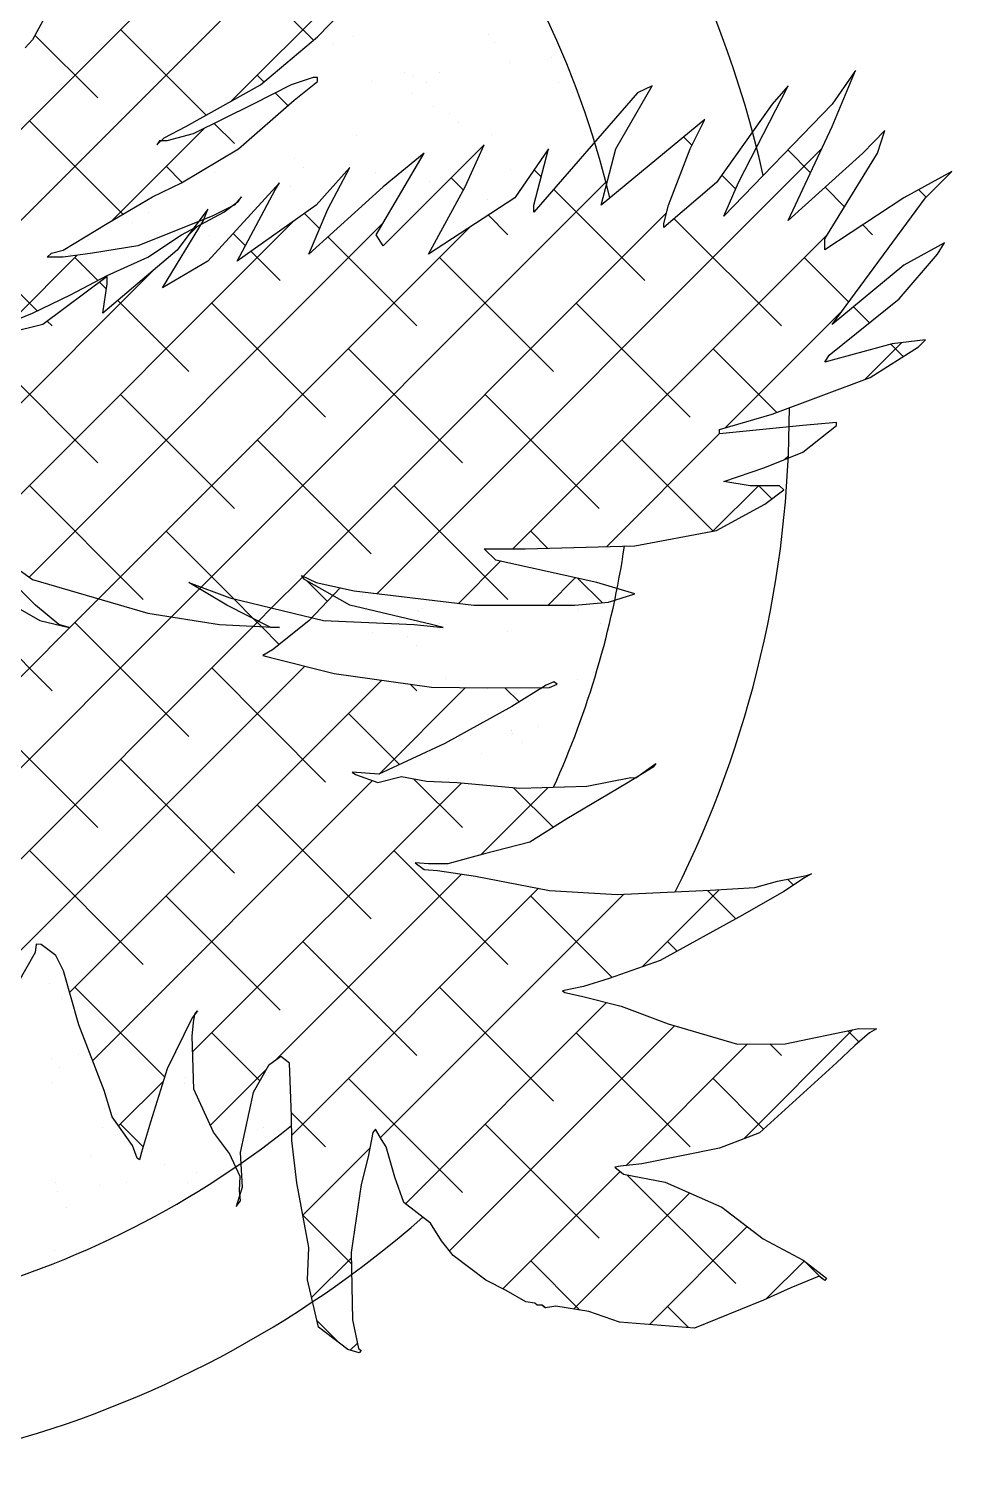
# Model space of a CAD drawing. Header units: metres. Extents: x -32982 to 1660, y -22516 to -303.
# Drawn here: x -20174 to -19799, y -10509 to -9918 of the extents above; entities that cross this region are included whole.
import ezdxf

# ---------------------------------------------------------------- set-up
doc = ezdxf.new("R2010")
doc.units = ezdxf.units.M
doc.header["$LTSCALE"] = 5
doc.header["$MEASUREMENT"] = 0
doc.layers.add('ARREDI_1piano', color=7, linetype='Continuous')

msp = doc.modelspace()

# ---------------------------------------------------------------- linework, layer by layer
at = {"layer": 'ARREDI_1piano', "color": 0}
for p, q in [((-19986.58, -9767.35), (-20272.58, -10053.35)), ((-19984.55, -9802.44), (-20232.95, -10050.84)), ((-20009.42, -9864.44), (-20092.05, -9947.06)), ((-20100.04, -9880.81), (-20058.59, -9922.26)), ((-20157.53, -9893.46), (-20173.01, -9922.11)), ((-20056.93, -9920.87), (-20042.04, -9905.5)), ((-20173.01, -9922.11), (-20175.99, -9925.43)), ((-20171.99, -9920.23), (-20146.44, -9945.77)), ((-20137.16, -9917.93), (-20102.29, -9952.81)), ((-20080.14, -9940.39), (-20056.93, -9920.87)), ((-20042.31, -9920.7), (-20042.31, -9920.7)), ((-19987.35, -9920), (-19987.35, -9920)), ((-20050.33, -9923.46), (-20050.33, -9923.46)), ((-19984.93, -9923.34), (-19984.93, -9923.34)), ((-19978.59, -9931.46), (-19978.59, -9931.46)), ((-19961.52, -9929.21), (-19961.52, -9929.21)), ((-20110.5, -9957.41), (-20080.14, -9940.39)), ((-20067.64, -9940.39), (-20083.12, -9948.28)), ((-20081.48, -9936.49), (-20078.75, -9939.22)), ((-20058.71, -9937.48), (-20067.64, -9940.39)), ((-20066.45, -9946.62), (-20056.93, -9939.14)), ((-20056.93, -9937.48), (-20058.71, -9937.48)), ((-20056.93, -9939.14), (-20056.93, -9937.48)), ((-20035.12, -9938.9), (-20035.12, -9938.9)), ((-20021.51, -9935.34), (-20021.51, -9935.34)), ((-20018.04, -9936.65), (-20018.04, -9936.65)), ((-20012.67, -9939.43), (-20012.67, -9939.43)), ((-20007.11, -9935.22), (-20007.11, -9935.22)), ((-19958.95, -9939.69), (-19958.95, -9939.69)), ((-19847.38, -9957.41), (-19837.86, -9934.57)), ((-19837.86, -9934.57), (-19847.38, -9948.28)), ((-20083.85, -9943.89), (-20083.85, -9943.89)), ((-20074.23, -9943.74), (-20069.06, -9948.91)), ((-20018.45, -9943.77), (-20018.45, -9943.77)), ((-19926.56, -9943.71), (-19968.82, -9992.3)), ((-19953.05, -9943.65), (-19953.05, -9943.65)), ((-19935.49, -9966.55), (-19920.6, -9940.8)), ((-19920.6, -9940.8), (-19926.56, -9943.71)), ((-19885.48, -9980.25), (-19865.24, -9940.8)), ((-19865.24, -9940.8), (-19871.79, -9948.28)), ((-20083.12, -9948.28), (-20107.53, -9960.32)), ((-20089.07, -9966.55), (-20066.45, -9946.62)), ((-20009.59, -9949.41), (-20009.59, -9949.41)), ((-20003.24, -9952.08), (-20003.24, -9952.08)), ((-19871.79, -9948.28), (-19894.41, -9980.25)), ((-19847.38, -9948.28), (-19891.43, -9993.96)), ((-20174.29, -9955.05), (-20136.23, -9993.11)), ((-20103.14, -9958.16), (-20140.73, -9995.75)), ((-20119.43, -9961.98), (-20110.5, -9957.41)), ((-20098.99, -9956.11), (-20090.76, -9964.33)), ((-19999.37, -9955.62), (-19999.37, -9955.62)), ((-19899.17, -9954.51), (-19941.44, -9989.39)), ((-19905.13, -9966.55), (-19899.17, -9954.51)), ((-19865.24, -9995.62), (-19847.38, -9957.41)), ((-20122.41, -9964.89), (-20119.43, -9961.98)), ((-20121.22, -9963.23), (-20122.41, -9964.89)), ((-20118.24, -9963.23), (-20121.22, -9963.23)), ((-20107.53, -9960.32), (-20118.24, -9963.23)), ((-20040.99, -9961.16), (-20040.99, -9961.16)), ((-19986.02, -9960.46), (-19986.02, -9960.46)), ((-19907.83, -9961.65), (-19904.4, -9965.08)), ((-19825.95, -9959.07), (-19834.88, -9968.21)), ((-19828.93, -9968.21), (-19825.95, -9959.07)), ((-20112.29, -9980.26), (-20089.07, -9966.55)), ((-20033.11, -10001.44), (-20013.47, -9968.21)), ((-19851.63, -9966.51), (-20032.62, -10147.5)), ((-19989.06, -9964.89), (-20030.14, -10006)), ((-20013.47, -9968.21), (-20030.14, -9981.92)), ((-19996.8, -9981.92), (-19989.06, -9964.89)), ((-19962.87, -9966.55), (-19976.56, -9986.48)), ((-19968.82, -9989.39), (-19962.87, -9966.55)), ((-19941.44, -9989.39), (-19935.49, -9966.55)), ((-19914.05, -9989.39), (-19905.13, -9966.55)), ((-19865.4, -9966.96), (-19856.16, -9976.19)), ((-19834.88, -9968.21), (-19865.24, -9995.62)), ((-19850.36, -10003.1), (-19828.93, -9968.21)), ((-20118.6, -9973.61), (-20112.08, -9980.13)), ((-20066.37, -9970.51), (-20066.37, -9970.51)), ((-20062.5, -9974.06), (-20062.5, -9974.06)), ((-20043.83, -9974.03), (-20057.52, -9989.39)), ((-20052.76, -9991.05), (-20043.83, -9974.03)), ((-20043.88, -9974.09), (-20043.87, -9974.1)), ((-19978.47, -9974.78), (-19978.47, -9974.78)), ((-19968.69, -9975.03), (-19965.83, -9977.9)), ((-19798.57, -9975.69), (-19818.21, -9986.48)), ((-19809.28, -9986.48), (-19798.57, -9975.69)), ((-20124.19, -9986.07), (-20112.29, -9980.26)), ((-19939.5, -9980.12), (-20104.3, -10144.93)), ((-20072.4, -9980.26), (-20101.57, -10012.23)), ((-20098.77, -9976.17), (-20098.77, -9976.17)), ((-20074.19, -9983.16), (-20072.4, -9980.26)), ((-20033.37, -9976.05), (-20033.37, -9976.05)), ((-20011.35, -9979.89), (-20011.35, -9979.89)), ((-20002.5, -9978.34), (-19997.55, -9983.3)), ((-19894.41, -9980.25), (-19915.84, -9998.53)), ((-19892.26, -9977.22), (-19886.61, -9982.86)), ((-19891.43, -9993.96), (-19885.48, -9980.25)), ((-20142.65, -9996.87), (-20124.19, -9986.07)), ((-20095.02, -9992.3), (-20089.07, -9987.73)), ((-20087.88, -9986.07), (-20090.86, -9989.39)), ((-20089.67, -10012.23), (-20074.19, -9983.16)), ((-20089.07, -9987.73), (-20087.88, -9986.07)), ((-20068.06, -9981.94), (-20068.06, -9981.94)), ((-20030.14, -9981.92), (-20060.5, -10009.33)), ((-20011.68, -10009.33), (-19996.8, -9981.92)), ((-19976.56, -9986.48), (-20011.68, -10009.33)), ((-19987.75, -9987.04), (-19987.75, -9987.04)), ((-19960.73, -9982.99), (-19923.7, -10020.02)), ((-19818.21, -9986.48), (-19850.36, -10007.66)), ((-19850.26, -9982.09), (-19842.33, -9990.03)), ((-19847.38, -10037.98), (-19809.28, -9986.48)), ((-19812.1, -9983.13), (-19809.02, -9986.21)), ((-20211.41, -9992.18), (-20171.09, -10032.49)), ((-20125.62, -9992.49), (-20125.62, -9992.49)), ((-20101.57, -9991.05), (-20114.07, -10007.67)), ((-20112.29, -10001.44), (-20095.02, -9992.3)), ((-20103.36, -9995.62), (-20101.57, -9991.05)), ((-20090.86, -9989.39), (-20099.79, -9993.96)), ((-20057.52, -9989.39), (-20089.67, -10012.23)), ((-19914.81, -9992.57), (-20062.75, -10140.5)), ((-20062.3, -9992.79), (-20056.11, -9998.98)), ((-20060.5, -10009.33), (-20052.76, -9991.05)), ((-20015.75, -9990.73), (-20015.75, -9990.73)), ((-19998.68, -9988.48), (-19998.68, -9988.48)), ((-19987.35, -9993.5), (-19979.39, -10001.46)), ((-19968.82, -9992.3), (-19968.82, -9989.39)), ((-19915.84, -9996.87), (-19914.05, -9989.39)), ((-20066.54, -9995.8), (-20206.95, -10136.21)), ((-20030.31, -9996.69), (-20174.41, -10140.8)), ((-20160.51, -10007.67), (-20142.65, -9996.87)), ((-19994.91, -9998.42), (-20146.14, -10149.64)), ((-20132.28, -9996.59), (-20132.28, -9996.59)), ((-20099.79, -9993.96), (-20130.15, -10006)), ((-20120.03, -10023.03), (-20103.36, -9995.62)), ((-20105.94, -9998.07), (-20109.65, -10001.79)), ((-20072.28, -9998.17), (-20072.28, -9998.17)), ((-20044.28, -9994.48), (-20044.28, -9994.48)), ((-20001.49, -9996.36), (-20001.49, -9996.36)), ((-19915.84, -9998.53), (-19915.84, -9996.87)), ((-19911.65, -9994.95), (-19868.02, -10038.58)), ((-19834.88, -9997.47), (-19830.9, -10001.46)), ((-20150.11, -10003.41), (-20150.11, -10003.41)), ((-20125.98, -10010.57), (-20112.29, -10001.44)), ((-20123.43, -10002.24), (-20123.43, -10002.24)), ((-20100.8, -10001.92), (-20100.8, -10001.92)), ((-20093.39, -10001.37), (-20093.39, -10001.37)), ((-20091.27, -10000.94), (-20086.3, -10005.91)), ((-20052.76, -10002.34), (-20016.51, -10038.58)), ((-20030.14, -10006), (-20033.11, -10001.44)), ((-19849.18, -10001.18), (-19977.35, -10129.35)), ((-19850.36, -10007.66), (-19850.36, -10003.1)), ((-19801.54, -10004.76), (-19818.21, -10013.89)), ((-19804.52, -10009.33), (-19801.54, -10004.76)), ((-20154.76, -10009.77), (-20180.65, -10035.67)), ((-20167.06, -10010.57), (-20165.27, -10008.91)), ((-20160.51, -10010.57), (-20167.06, -10010.57)), ((-20165.27, -10008.91), (-20160.51, -10007.67)), ((-20148.6, -10008.91), (-20160.51, -10010.57)), ((-20157.33, -10009.36), (-20157.33, -10009.36)), ((-20155.72, -10010.74), (-20146.42, -10020.05)), ((-20130.15, -10006), (-20148.6, -10008.91)), ((-20114.07, -10007.67), (-20144.43, -10033.41)), ((-20142.65, -10018.05), (-20125.98, -10010.57)), ((-20084.01, -10008.21), (-20072.2, -10020.02)), ((-20007.23, -10010.74), (-19960.83, -10057.14)), ((-19858.74, -10010.74), (-19840.63, -10028.85)), ((-19820, -10027.6), (-19804.52, -10009.33)), ((-20123.65, -10015.79), (-20222.58, -10114.72)), ((-20101.57, -10012.23), (-20120.03, -10023.03)), ((-20104.72, -10011.64), (-20104.72, -10011.64)), ((-19818.21, -10013.89), (-19847.38, -10037.98)), ((-20142.65, -10018.46), (-20168.84, -10037.98)), ((-20157.53, -10025.94), (-20142.65, -10018.05)), ((-20145.71, -10020.75), (-20142.96, -10023.5)), ((-20144.43, -10033.41), (-20142.65, -10021.37)), ((-20142.65, -10021.37), (-20142.65, -10018.46)), ((-20173.01, -10033.41), (-20157.53, -10025.94)), ((-20138.27, -10028.19), (-20109.32, -10057.14)), ((-19848.57, -10050.44), (-19820, -10027.6)), ((-20191.46, -10040.89), (-20173.01, -10033.41)), ((-20100.04, -10029.3), (-20053.64, -10075.7)), ((-19951.55, -10029.3), (-19905.14, -10075.7)), ((-19843.18, -10032.3), (-19890.99, -10080.11)), ((-19838.68, -10030.8), (-19832.16, -10037.32)), ((-20168.84, -10037.98), (-20182.53, -10041.31)), ((-20166.99, -10036.6), (-20165, -10038.58)), ((-19822.97, -10045.87), (-19850.36, -10053.35)), ((-19819.17, -10045.41), (-19834.19, -10060.44)), ((-19823.47, -10046.01), (-19818.44, -10051.04)), ((-19809.28, -10044.21), (-19822.97, -10045.87)), ((-19812.26, -10047.12), (-19809.28, -10044.21)), ((-20192.85, -10047.86), (-20146.44, -10094.27)), ((-20044.35, -10047.86), (-19997.95, -10094.27)), ((-19895.86, -10047.86), (-19869.9, -10073.82)), ((-19850.36, -10053.35), (-19848.57, -10050.44)), ((-19831.9, -10059.58), (-19812.26, -10047.12)), ((-19871.79, -10074.53), (-19831.9, -10059.58)), ((-20137.16, -10066.42), (-20090.76, -10112.83)), ((-19988.67, -10066.42), (-19942.27, -10112.83)), ((-19893.22, -10080.76), (-19871.79, -10074.53)), ((-19893.22, -10082.34), (-19939.31, -10128.43)), ((-19859.29, -10079.1), (-19893.22, -10082.42)), ((-19893.22, -10082.42), (-19893.22, -10080.76)), ((-19845.6, -10077.85), (-19859.29, -10079.1)), ((-19859.29, -10089.9), (-19845.6, -10079.1)), ((-19845.6, -10079.1), (-19845.6, -10077.85)), ((-20081.48, -10084.98), (-20035.07, -10131.39)), ((-19932.99, -10084.98), (-19895.83, -10122.14)), ((-19874.76, -10096.13), (-19859.29, -10089.9)), ((-19865.18, -10091.43), (-19866.59, -10092.84)), ((-19891.43, -10101.94), (-19874.76, -10096.13)), ((-20174.29, -10103.55), (-20127.88, -10149.95)), ((-20025.79, -10103.55), (-19979.39, -10149.95)), ((-19877.36, -10103.6), (-19895.91, -10122.16)), ((-19880.72, -10103.6), (-19891.43, -10101.94)), ((-19868.81, -10103.6), (-19880.72, -10103.6)), ((-19877.25, -10103.6), (-19871.91, -10108.93)), ((-19874.76, -10111.08), (-19867.03, -10105.26)), ((-19867.03, -10105.26), (-19868.81, -10103.6)), ((-19894.41, -10121.87), (-19874.76, -10111.08)), ((-20118.6, -10122.11), (-20091.04, -10149.67)), ((-19970.11, -10122.11), (-19963.12, -10129.09)), ((-19927.75, -10128.1), (-19894.41, -10121.87)), ((-20190.27, -10129.35), (-20173.01, -10141.81)), ((-19984.3, -10133.92), (-19989.06, -10129.35)), ((-19989.06, -10129.35), (-19972.39, -10129.35)), ((-19972.39, -10129.35), (-19927.75, -10128.1)), ((-20171.82, -10152.19), (-20188.49, -10135.58)), ((-19982.35, -10134.35), (-19999.45, -10151.45)), ((-19943.22, -10143.06), (-19984.3, -10133.92)), ((-20063.02, -10140.78), (-20075.62, -10153.37)), ((-20062.28, -10141.81), (-20063.47, -10140.15)), ((-20063.47, -10140.15), (-20057.52, -10143.06)), ((-19951.98, -10141.11), (-19963.07, -10152.19)), ((-19950.86, -10141.36), (-19941.04, -10151.18)), ((-20205.15, -10146.92), (-20165, -10187.07)), ((-20199.2, -10141.81), (-20170.03, -10158.42)), ((-20173.01, -10141.81), (-20125.98, -10155.52)), ((-20104.98, -10145.61), (-20116.39, -10157.02)), ((-20093.83, -10152.19), (-20109.31, -10143.06)), ((-20109.31, -10143.06), (-20092.64, -10149.29)), ((-20104.3, -10144.93), (-20104.98, -10145.61)), ((-20043.83, -10152.19), (-20062.28, -10141.81)), ((-20061.12, -10142.46), (-20052.92, -10150.67)), ((-20047.69, -10145.17), (-20060.44, -10158.57)), ((-20057.52, -10143.06), (-20042.04, -10146.38)), ((-20042.04, -10146.38), (-19993.23, -10152.19)), ((-19927.75, -10147.62), (-19943.22, -10143.06)), ((-20146.14, -10149.64), (-20234.68, -10238.18)), ((-20162.29, -10160.08), (-20171.82, -10152.19)), ((-20075.97, -10161.33), (-20093.83, -10152.19)), ((-20092.64, -10149.29), (-20054.54, -10158.42)), ((-20091.04, -10149.67), (-20082.94, -10157.76)), ((-20010.49, -10160.08), (-20043.83, -10152.19)), ((-20038.72, -10148.39), (-20038.72, -10148.39)), ((-19993.23, -10152.19), (-19952.15, -10152.19)), ((-19952.15, -10152.19), (-19938.46, -10150.95)), ((-19938.46, -10150.95), (-19927.75, -10147.62)), ((-20116.39, -10157.02), (-20212.82, -10253.45)), ((-20170.03, -10158.42), (-20158.13, -10161.33)), ((-20155.72, -10159.23), (-20109.32, -10205.63)), ((-20125.98, -10155.52), (-20096.81, -10160.08)), ((-20081, -10158.76), (-20083.03, -10160.79)), ((-20082.94, -10157.76), (-20079.75, -10160.95)), ((-20075.62, -10153.37), (-20081, -10158.76)), ((-20060.44, -10158.57), (-20075.3, -10170.43)), ((-20054.54, -10158.42), (-20017.64, -10160.08)), ((-20053.65, -10158.83), (-20053.65, -10158.83)), ((-20016, -10154.23), (-20016, -10154.23)), ((-20014.19, -10153.64), (-20014.19, -10153.64)), ((-19950.61, -10154.12), (-19950.61, -10154.12)), ((-20083.03, -10160.79), (-20205.98, -10283.73)), ((-20158.13, -10161.33), (-20162.29, -10160.08)), ((-20096.81, -10160.08), (-20072.4, -10161.33)), ((-20079.75, -10160.95), (-20072.51, -10168.2)), ((-20072.4, -10161.33), (-20075.97, -10161.33)), ((-20034.38, -10163.48), (-20034.38, -10163.48)), ((-20020.45, -10165.13), (-20020.45, -10165.13)), ((-20017.64, -10160.08), (-20005.73, -10161.33)), ((-20005.73, -10161.33), (-20010.49, -10160.08)), ((-20007.15, -10159.88), (-20007.15, -10159.88)), ((-19979.41, -10162.78), (-19979.41, -10162.78)), ((-19941.75, -10159.76), (-19941.75, -10159.76)), ((-20075.3, -10170.43), (-20079.16, -10172.72)), ((-20016.58, -10168.68), (-20016.58, -10168.68)), ((-20079.16, -10172.72), (-20076.13, -10173.55)), ((-20076.13, -10173.55), (-20050.16, -10179.97)), ((-20062.13, -10177.01), (-20202.91, -10317.78)), ((-20030.74, -10182.74), (-20157.87, -10309.87)), ((-20100.04, -10177.79), (-20053.64, -10224.2)), ((-20050.16, -10179.97), (-20010.53, -10185.63)), ((-20004.73, -10182.21), (-20004.73, -10182.21)), ((-19951.01, -10182.47), (-19951.01, -10182.47)), ((-19996.67, -10185.79), (-20031.83, -10220.95)), ((-20019.2, -10184.39), (-20016.51, -10187.07)), ((-20010.53, -10185.63), (-19987.7, -10185.89)), ((-19987.7, -10185.89), (-19962.46, -10185.75)), ((-19980.61, -10185.85), (-19974.84, -10191.63)), ((-19963.78, -10184.74), (-19977.81, -10193.48)), ((-19965.53, -10186.39), (-19965.53, -10186.39)), ((-19960.65, -10183.39), (-19963.78, -10184.74)), ((-19962.46, -10185.75), (-19959.33, -10184.4)), ((-19959.33, -10184.4), (-19960.65, -10183.39)), ((-19977.81, -10193.48), (-20005.1, -10208.56)), ((-20192.85, -10196.35), (-20146.44, -10242.76)), ((-20044.35, -10196.35), (-20023.58, -10217.13)), ((-19994.83, -10205.46), (-19994.83, -10205.46)), ((-19978.09, -10203.24), (-19978.09, -10203.24)), ((-19977.76, -10203.21), (-19977.76, -10203.21)), ((-19977.41, -10204.58), (-19977.41, -10204.58)), ((-19966.83, -10201.77), (-19966.83, -10201.77)), ((-20005.1, -10208.56), (-20031.92, -10220.99)), ((-19999.04, -10206.82), (-19999.04, -10206.82)), ((-19973.54, -10208.12), (-19973.54, -10208.12)), ((-20137.16, -10214.92), (-20090.76, -10261.32)), ((-19990.19, -10212.46), (-19990.19, -10212.46)), ((-19920.29, -10218.12), (-19931.16, -10224.79)), ((-19927.31, -10222.49), (-19919.2, -10216.71)), ((-19919.2, -10216.71), (-19920.29, -10218.12)), ((-20034.5, -10223.62), (-20148.51, -10337.64)), ((-20031.92, -10220.99), (-20042.79, -10220.15)), ((-20042.79, -10220.15), (-20041.47, -10221.16)), ((-20041.47, -10221.16), (-20032.41, -10224.36)), ((-20032.41, -10224.36), (-20022.76, -10222.02)), ((-20022.76, -10222.02), (-20012.61, -10223.8)), ((-20017.82, -10222.89), (-19997.95, -10242.76)), ((-20012.61, -10223.8), (-20000.02, -10224.46)), ((-20003.41, -10222.67), (-20003.41, -10222.67)), ((-19947.24, -10225.95), (-19929.35, -10222.42)), ((-19929.35, -10222.42), (-19927.31, -10222.49)), ((-19998.36, -10224.61), (-20107.82, -10334.07)), ((-20000.02, -10224.46), (-19974.56, -10226.75)), ((-19963.04, -10226.41), (-19990.55, -10253.92)), ((-19977.06, -10226.52), (-19960.89, -10242.7)), ((-19974.56, -10226.75), (-19947.24, -10225.95)), ((-19931.16, -10224.79), (-19955.35, -10239.24)), ((-20081.48, -10233.48), (-20035.07, -10279.88)), ((-19955.35, -10239.24), (-19970.44, -10248.67)), ((-20174.29, -10252.04), (-20127.88, -10298.44)), ((-20025.79, -10252.04), (-19979.39, -10298.44)), ((-19989.42, -10253.61), (-20003.92, -10257.49)), ((-19970.44, -10248.67), (-19989.42, -10253.61)), ((-20017.19, -10257.06), (-20013.57, -10259.84)), ((-20011.76, -10257.48), (-20017.19, -10257.06)), ((-20003.92, -10257.49), (-20011.76, -10257.48)), ((-19998.29, -10261.65), (-20074.22, -10337.58)), ((-20013.57, -10259.84), (-20008.13, -10260.26)), ((-20008.13, -10260.26), (-19992.55, -10262.47)), ((-19992.55, -10262.47), (-19962.47, -10268.3)), ((-19878.88, -10267.17), (-19869.56, -10264.57)), ((-19869.56, -10264.57), (-19857.86, -10262.29)), ((-19858.59, -10263.24), (-19867.02, -10268.77)), ((-19865.55, -10263.79), (-19863.13, -10266.21)), ((-19855.79, -10261.63), (-19858.59, -10263.24)), ((-19857.86, -10262.29), (-19855.79, -10261.63)), ((-20118.6, -10270.6), (-20072.2, -10317)), ((-19966.94, -10267.43), (-20067.41, -10367.9)), ((-19932.19, -10269.81), (-20031.3, -10368.91)), ((-19970.11, -10270.6), (-19936.95, -10303.76)), ((-19962.47, -10268.3), (-19934.93, -10269.93)), ((-19934.93, -10269.93), (-19897, -10268.27)), ((-19893.31, -10268.04), (-19924.72, -10299.46)), ((-19898.14, -10268.32), (-19886.58, -10279.88)), ((-19897, -10268.27), (-19878.88, -10267.17)), ((-19867.02, -10268.77), (-19883.83, -10278.38)), ((-19883.83, -10278.38), (-19917.4, -10296.89)), ((-20062.92, -10289.16), (-20016.51, -10335.57)), ((-19914.42, -10289.16), (-19910.5, -10293.08)), ((-20171.95, -10293.61), (-20182.69, -10312.38)), ((-20171.46, -10290.24), (-20171.95, -10293.61)), ((-20169.41, -10290.3), (-20171.46, -10290.24)), ((-20163.48, -10294.86), (-20169.41, -10290.3)), ((-20160.35, -10301.01), (-20163.48, -10294.86)), ((-20154.2, -10323), (-20160.35, -10301.01)), ((-19917.4, -10296.89), (-19938.19, -10304.19)), ((-20166.17, -10306.09), (-20166.17, -10306.09)), ((-19938.19, -10304.19), (-19948.57, -10307.48)), ((-20161.31, -10312.35), (-20161.31, -10312.35)), ((-20155.72, -10307.72), (-20119.23, -10344.22)), ((-20007.23, -10307.72), (-19960.83, -10354.13)), ((-19948.57, -10307.48), (-19957.17, -10309.14)), ((-19957.17, -10309.14), (-19956.18, -10309.9)), ((-19956.18, -10309.9), (-19949.43, -10311.33)), ((-19949.43, -10311.33), (-19933.25, -10315.49)), ((-20105.86, -10317.32), (-20108.04, -10320.16)), ((-20107.44, -10322.11), (-20106.95, -10318.74)), ((-20106.95, -10318.74), (-20105.86, -10317.32)), ((-19939.22, -10313.95), (-20021.13, -10395.87)), ((-19933.25, -10315.49), (-19914.14, -10322.65)), ((-20143.82, -10349.72), (-20154.2, -10323)), ((-20108.04, -10320.16), (-20118.19, -10340.88)), ((-20108.04, -10327.66), (-20107.44, -10322.11)), ((-19911.55, -10323.41), (-20003.13, -10414.99)), ((-19914.14, -10322.65), (-19885.87, -10330.84)), ((-19866.44, -10330.76), (-19836.49, -10324.48)), ((-19836.49, -10324.48), (-19829.34, -10324.71)), ((-19829.34, -10324.71), (-19832.14, -10326.31)), ((-20108.62, -10329.18), (-20108.62, -10329.18)), ((-20107.32, -10349.23), (-20108.04, -10327.66)), ((-20100.04, -10326.28), (-20080.48, -10345.84)), ((-19951.55, -10326.28), (-19905.14, -10372.69)), ((-19838.87, -10324.98), (-19883.28, -10369.38)), ((-19841.03, -10325.43), (-19836.47, -10330)), ((-19832.14, -10326.31), (-19838.17, -10331.44)), ((-20165.15, -10336.63), (-20165.15, -10336.63)), ((-20154.21, -10335.19), (-20154.21, -10335.19)), ((-20071.93, -10335.87), (-20076.87, -10339.58)), ((-20068.3, -10338.65), (-20071.93, -10335.87)), ((-19881.84, -10330.83), (-19931.38, -10380.37)), ((-19885.87, -10330.84), (-19866.44, -10330.76)), ((-19872.8, -10330.78), (-19868.02, -10335.57)), ((-19838.17, -10331.44), (-19845.65, -10338.46)), ((-20162.11, -10340.44), (-20162.11, -10340.44)), ((-20118.19, -10340.88), (-20124.98, -10362.69)), ((-20077.77, -10341.14), (-20100.53, -10363.9)), ((-20076.87, -10339.58), (-20083.17, -10350.51)), ((-20076.84, -10342.3), (-20076.84, -10342.3)), ((-20067.58, -10360.22), (-20068.3, -10338.65)), ((-19845.65, -10338.46), (-19876.95, -10366.96)), ((-20164.85, -10346.55), (-20164.85, -10346.55)), ((-20119.79, -10346.04), (-20137.92, -10364.17)), ((-20111.13, -10346.81), (-20111.13, -10346.81)), ((-20110.84, -10344.51), (-20110.84, -10344.51)), ((-20044.35, -10344.85), (-19997.95, -10391.25)), ((-19895.86, -10344.85), (-19875.27, -10365.43)), ((-20140.56, -10360.48), (-20143.82, -10349.72)), ((-20099.25, -10366.68), (-20107.32, -10349.23)), ((-20083.17, -10350.51), (-20088.37, -10375.02)), ((-20143.84, -10357.18), (-20143.84, -10357.18)), ((-20067.63, -10358.69), (-20053.64, -10372.69)), ((-20067.35, -10370.15), (-20067.58, -10360.22)), ((-20144.35, -10364.94), (-20144.35, -10364.94)), ((-20132.23, -10372.13), (-20140.56, -10360.48)), ((-20137.16, -10363.41), (-20127.93, -10372.64)), ((-20124.98, -10362.69), (-20128.6, -10374.91)), ((-20081.48, -10365.54), (-20081.48, -10365.54)), ((-20078.96, -10364.82), (-20078.96, -10364.82)), ((-20033.38, -10365.45), (-20034.47, -10366.87)), ((-20030.85, -10369.65), (-20033.38, -10365.45)), ((-19988.67, -10363.41), (-19942.27, -10409.81)), ((-20138.2, -10367.58), (-20138.2, -10367.58)), ((-20135.5, -10370.58), (-20135.5, -10370.58)), ((-20092.82, -10375.36), (-20099.25, -10366.68)), ((-20065.41, -10387.4), (-20067.35, -10370.15)), ((-20034.47, -10366.87), (-20036.28, -10376.74)), ((-20028.94, -10372.62), (-20030.85, -10369.65)), ((-19876.95, -10366.96), (-19893.26, -10373.2)), ((-20149.28, -10376.08), (-20149.28, -10376.08)), ((-20130.41, -10377.27), (-20132.23, -10372.13)), ((-20129.43, -10378.03), (-20130.41, -10377.27)), ((-20128.6, -10374.91), (-20129.43, -10378.03)), ((-20088.47, -10384.7), (-20092.82, -10375.36)), ((-20088.37, -10375.02), (-20087.65, -10389.09)), ((-20035.65, -10373.26), (-20062.94, -10400.56)), ((-20036.28, -10376.74), (-20039.19, -10388.02)), ((-20025.41, -10385.08), (-20028.94, -10372.62)), ((-19893.26, -10373.2), (-19924.92, -10379.67)), ((-20119.07, -10379.88), (-20119.07, -10379.88)), ((-20106.33, -10383.25), (-20106.33, -10383.25)), ((-19933.7, -10382.69), (-19981.46, -10430.44)), ((-19933.49, -10380.6), (-19935.89, -10381)), ((-19935.89, -10381), (-19932.27, -10383.78)), ((-19924.92, -10379.67), (-19933.49, -10380.6)), ((-19932.27, -10383.78), (-19915.37, -10387)), ((-20163.53, -10387.01), (-20163.53, -10387.01)), ((-20145.78, -10388.45), (-20145.78, -10388.45)), ((-20134.85, -10387.01), (-20134.85, -10387.01)), ((-20109.81, -10387.27), (-20109.81, -10387.27)), ((-20087.65, -10389.09), (-20090.06, -10397)), ((-20088.74, -10390.5), (-20088.47, -10384.7)), ((-20060.47, -10413.7), (-20065.41, -10387.4)), ((-20039.19, -10388.02), (-20043.18, -10415.72)), ((-20021.79, -10395.37), (-20025.41, -10385.08)), ((-19930.91, -10384.04), (-19886.58, -10428.37)), ((-19915.37, -10387), (-19892.31, -10397.2)), ((-20162.86, -10390.7), (-20162.86, -10390.7)), ((-20090.06, -10397), (-20088.24, -10394.64)), ((-20088.24, -10394.64), (-20088.74, -10390.5)), ((-20010.92, -10403.71), (-20021.79, -10395.37)), ((-19905.33, -10391.44), (-19952.63, -10438.74)), ((-20159.27, -10397.21), (-20159.27, -10397.21)), ((-20062.95, -10400.49), (-20043.1, -10420.35)), ((-19892.31, -10397.2), (-19875.51, -10410.1)), ((-20006.47, -10410.88), (-20010.92, -10403.71)), ((-19881.93, -10405.16), (-19921.75, -10444.98)), ((-20136.88, -10408.04), (-20136.88, -10408.04)), ((-20001.63, -10416.85), (-20006.47, -10410.88)), ((-19875.51, -10410.1), (-19859.2, -10418.86)), ((-20163.93, -10415.05), (-20163.93, -10415.05)), ((-20061.07, -10426.75), (-20060.47, -10413.7)), ((-20043.14, -10417.88), (-20059.33, -10434.07)), ((-20043.18, -10415.72), (-20042.72, -10443.09)), ((-19988.45, -10426.96), (-20001.63, -10416.85)), ((-19970.11, -10419.09), (-19950.06, -10439.14)), ((-19858.81, -10419.16), (-19874.2, -10434.56)), ((-19859.2, -10418.86), (-19849.64, -10426.2)), ((-19858.21, -10419.62), (-19851.76, -10426.08)), ((-20056.49, -10446.03), (-20061.07, -10426.75)), ((-19980.12, -10431.11), (-19988.45, -10426.96)), ((-19972.14, -10435.73), (-19980.12, -10431.11)), ((-19864.14, -10430.08), (-19875.28, -10435.04)), ((-19852.68, -10425.37), (-19864.14, -10430.08)), ((-19850.37, -10427.14), (-19852.68, -10425.37)), ((-19849.64, -10426.2), (-19850.37, -10427.14)), ((-19968.42, -10436.33), (-19972.14, -10435.73)), ((-19967.43, -10437.09), (-19968.42, -10436.33)), ((-19965.39, -10437.16), (-19967.43, -10437.09)), ((-19964.07, -10438.17), (-19965.39, -10437.16)), ((-19964.07, -10438.17), (-19965.39, -10437.16)), ((-19965.39, -10437.16), (-19964.07, -10438.17)), ((-19875.28, -10435.04), (-19903.42, -10446.46)), ((-19959.95, -10437.58), (-19964.07, -10438.17)), ((-19946.41, -10439.72), (-19959.95, -10437.58)), ((-19933.99, -10444), (-19946.41, -10439.72)), ((-19914.42, -10437.65), (-19905.81, -10446.26)), ((-20057.1, -10443.47), (-20048.11, -10452.46)), ((-20044.63, -10455.13), (-20056.49, -10446.03)), ((-20042.72, -10443.09), (-20040.18, -10454.79)), ((-19903.42, -10446.46), (-19933.99, -10444)), ((-20040.67, -10452.53), (-20043.58, -10455.44)), ((-20040.18, -10454.79), (-20039.19, -10455.55)), ((-20039.92, -10456.5), (-20044.63, -10455.13)), ((-20039.19, -10455.55), (-20039.92, -10456.5))]:
    msp.add_line(p, q, dxfattribs=at)
for radius, start, end in [(436.21, 12.65378, 44.09191), (373.21, 13.38268, 38.98206), (436.21, 333.29593, 0.12663), (373.21, 335.71732, 351.47093), (436.21, 206.18932, 311.14482), (373.21, 258.57197, 308.73065)]:
    msp.add_arc((-20301, -10072.87), radius, start, end, dxfattribs=at)

doc.saveas('drawing.dxf')
